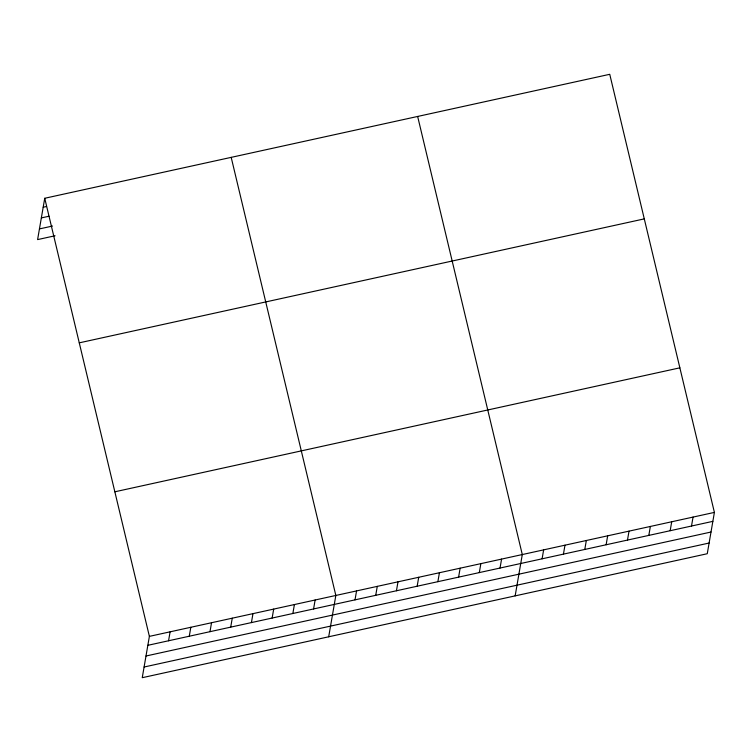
<?xml version="1.0" encoding="UTF-8"?>
<svg xmlns="http://www.w3.org/2000/svg" width="752" height="752" viewBox="0 0 752 752"><rect width="100%" height="100%" fill="white"/><g stroke="black" fill="none" stroke-linecap="round" stroke-linejoin="round"><path stroke-width="1.13" d="M44.735 198.274L149.385 636.371L142.25 677.693L707.265 553.726L714.4 512.403L609.75 74.307L44.735 198.274L37.6 239.597L55.046 235.771M168.561 640.779L170.102 631.83M189.278 636.23L190.82 627.281M209.987 631.689L211.538 622.731M230.704 627.14L232.255 618.191M251.422 622.59L252.973 613.641M272.139 618.05L273.69 609.101M292.857 613.5L294.408 604.552M313.575 608.96L315.126 600.011M328.699 636.784L335.843 595.462L231.193 157.365M355.01 599.87L356.561 590.912M375.727 595.321L377.278 586.372M396.445 590.771L397.996 581.822M417.163 586.231L418.714 577.282M437.88 581.681L439.422 572.733M458.598 577.141L460.139 568.192M479.315 572.592L480.857 563.643M500.033 568.051L501.575 559.093M515.158 595.875L522.292 554.553L417.651 116.457M542.098 558.821L543.64 549.872M563.436 554.13L564.987 545.181M584.783 549.449L586.334 540.5M606.131 544.768L607.672 535.819M627.478 540.086L629.02 531.138M648.816 535.405L650.367 526.447M670.164 530.715L671.715 521.766M691.511 526.033L693.053 517.085M43.193 207.223L46.464 206.509M41.351 217.911L48.983 216.238M39.442 228.918L52.527 226.042M79.27 342.846L644.285 218.879M114.849 491.799L679.864 367.831M149.385 636.371L714.4 512.403M147.843 645.319L712.858 521.352M145.991 656.007L711.007 532.031M144.093 667.015L709.108 543.038"/></g></svg>
